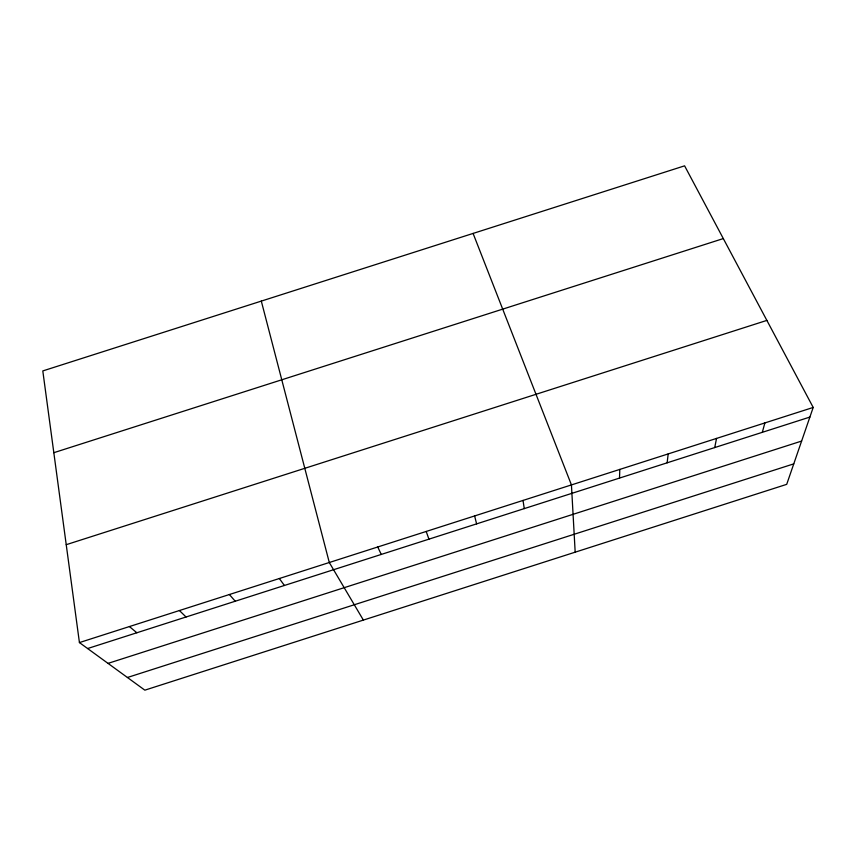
<?xml version="1.0" encoding="UTF-8"?>
<svg xmlns="http://www.w3.org/2000/svg" width="856" height="856" viewBox="0 0 856 856"><rect width="100%" height="100%" fill="white"/><g stroke="black" fill="none" stroke-linecap="round" stroke-linejoin="round"><path stroke-width="1.28" d="M619.519 478.076L619.808 469.409M667.134 462.818L668.183 453.915M714.728 447.57L716.536 438.422M762.311 432.323L764.879 422.928M813.2 407.445L786.707 484.346L144.846 690.161L79.426 642.578L42.8 370.926L684.597 165.839L813.2 407.445L79.426 642.578M53.821 452.696L723.32 238.578M66.233 544.684L766.869 320.401M87.622 648.538L809.883 417.075M108.027 663.379L801.623 441.065M127.426 677.492L793.758 463.866M129.427 626.549L136.842 632.766M179.418 610.531L186.041 616.994M229.387 594.524L235.229 601.233M279.345 578.517L284.406 585.472M363.372 620.097L329.293 562.51L261.305 301.098M377.742 546.984L381.252 554.442M473.09 233.421L571.433 484.913L575.178 552.173M426.192 531.458L428.942 539.162M474.62 515.943L476.61 523.883M523.027 500.428L524.257 508.614"/></g></svg>
